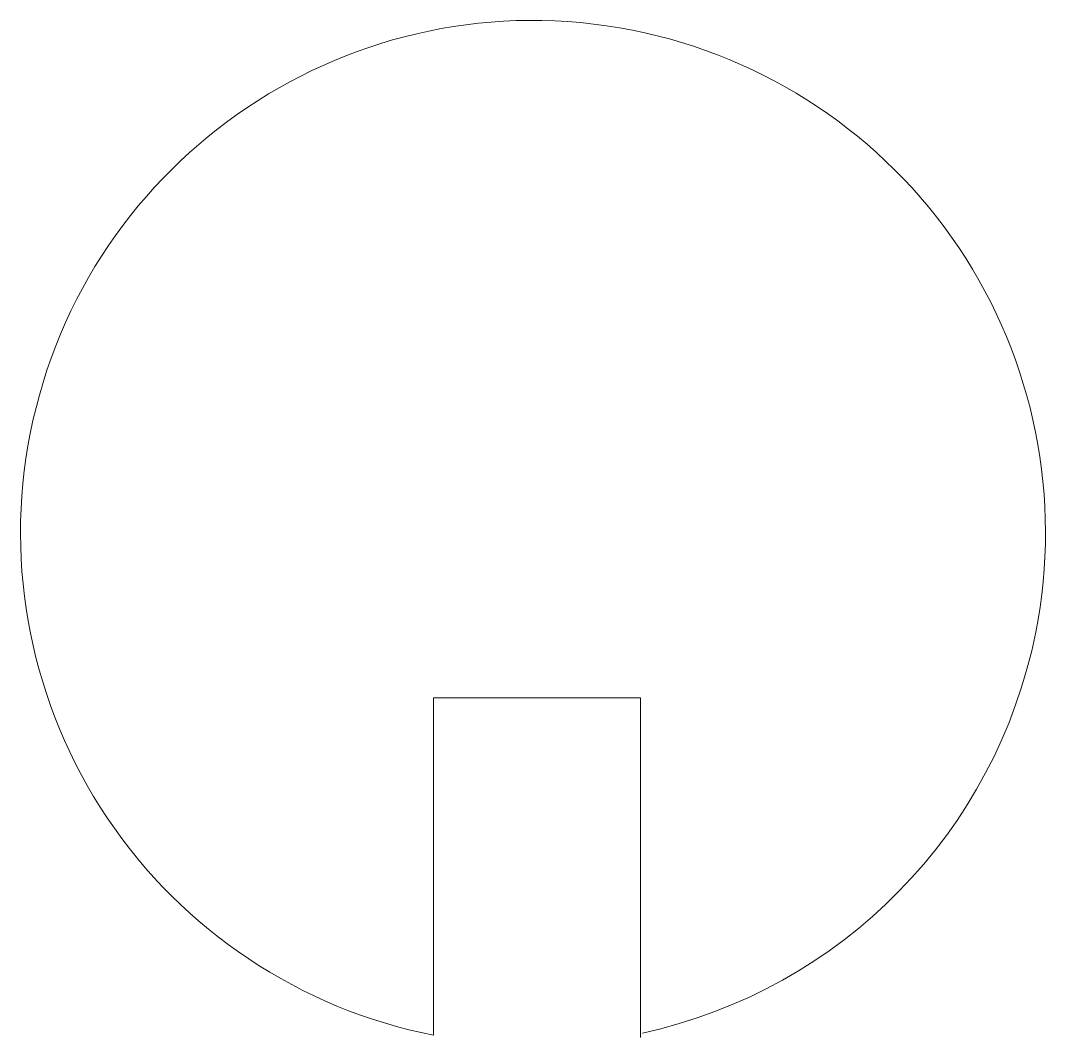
# Model space of a CAD drawing. Header units: millimetres. Extents: x 3116.3 to 3130.9, y 1536.2 to 1550.7.
import ezdxf

# ---------------------------------------------------------------- set-up
doc = ezdxf.new("R2010")
doc.units = ezdxf.units.MM

msp = doc.modelspace()

# ---------------------------------------------------------------- linework, layer by layer
at = {"lineweight": 20}
for p, q in [((3122.202, 1540.997), (3125.153, 1540.997)), ((3122.202, 1536.186), (3122.202, 1540.997)), ((3125.153, 1540.997), (3125.153, 1536.154))]:
    msp.add_line(p, q, dxfattribs=at)
for points in [[(3125.036, 1550.519), (3125.036, 1550.519, 0.414213), (3116.453, 1544.769)], [(3130.785, 1541.936), (3130.785, 1541.936, 0.414219), (3125.036, 1550.519)], [(3116.453, 1544.769), (3116.453, 1544.769, 0.414216), (3122.202, 1536.186)], [(3125.179, 1536.216), (3125.179, 1536.216, 0.298506), (3130.785, 1541.936)]]:
    msp.add_lwpolyline(points, format="xyb", dxfattribs=at)

doc.saveas('drawing.dxf')
